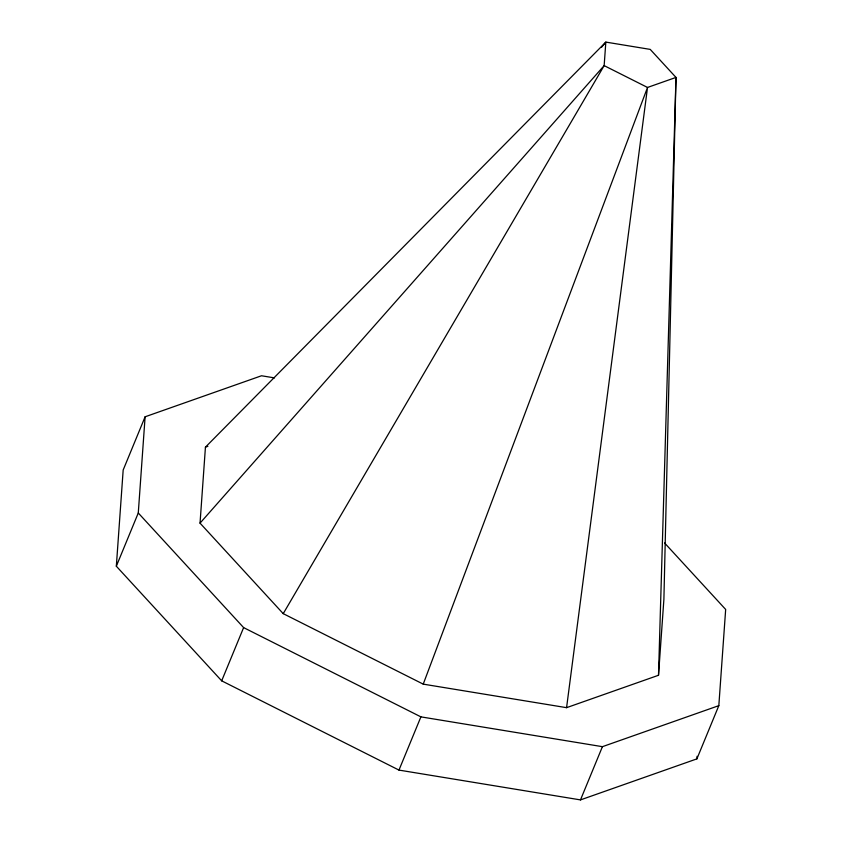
<?xml version="1.0" encoding="UTF-8"?>
<svg xmlns="http://www.w3.org/2000/svg" width="842" height="842" viewBox="0 0 842 842"><rect width="100%" height="100%" fill="white"/><g stroke="black" fill="none" stroke-linecap="round" stroke-linejoin="round"><path stroke-width="1.26" d="M658.507 675.273L675.989 77.422L650.224 49.394L605.83 42.1L205.437 447.165L200.038 523.135L283.228 613.65L423.231 684.136L566.571 707.669L658.507 675.273L663.896 599.304L675.989 77.422L647.519 87.452L604.156 65.623L605.83 42.1L601.641 47.163M664.58 542.985L725.667 609.45L718.826 705.649L696.892 758.874L580.485 799.9L398.971 770.093L221.678 680.831L116.333 566.213L123.174 470.015L145.108 416.79L261.515 375.764L274.481 377.89M116.333 566.213L138.277 512.988L145.108 416.79M696.892 758.874L697.071 756.274M566.571 707.669L647.519 87.452L423.231 684.136M221.678 680.831L243.622 627.606L138.277 512.988M398.971 770.093L420.905 716.868L602.419 746.675L718.826 705.649M580.485 799.9L602.419 746.675M283.228 613.65L604.156 65.623L200.038 523.135M205.437 447.165L207.89 446.302M243.622 627.606L420.905 716.868"/></g></svg>
